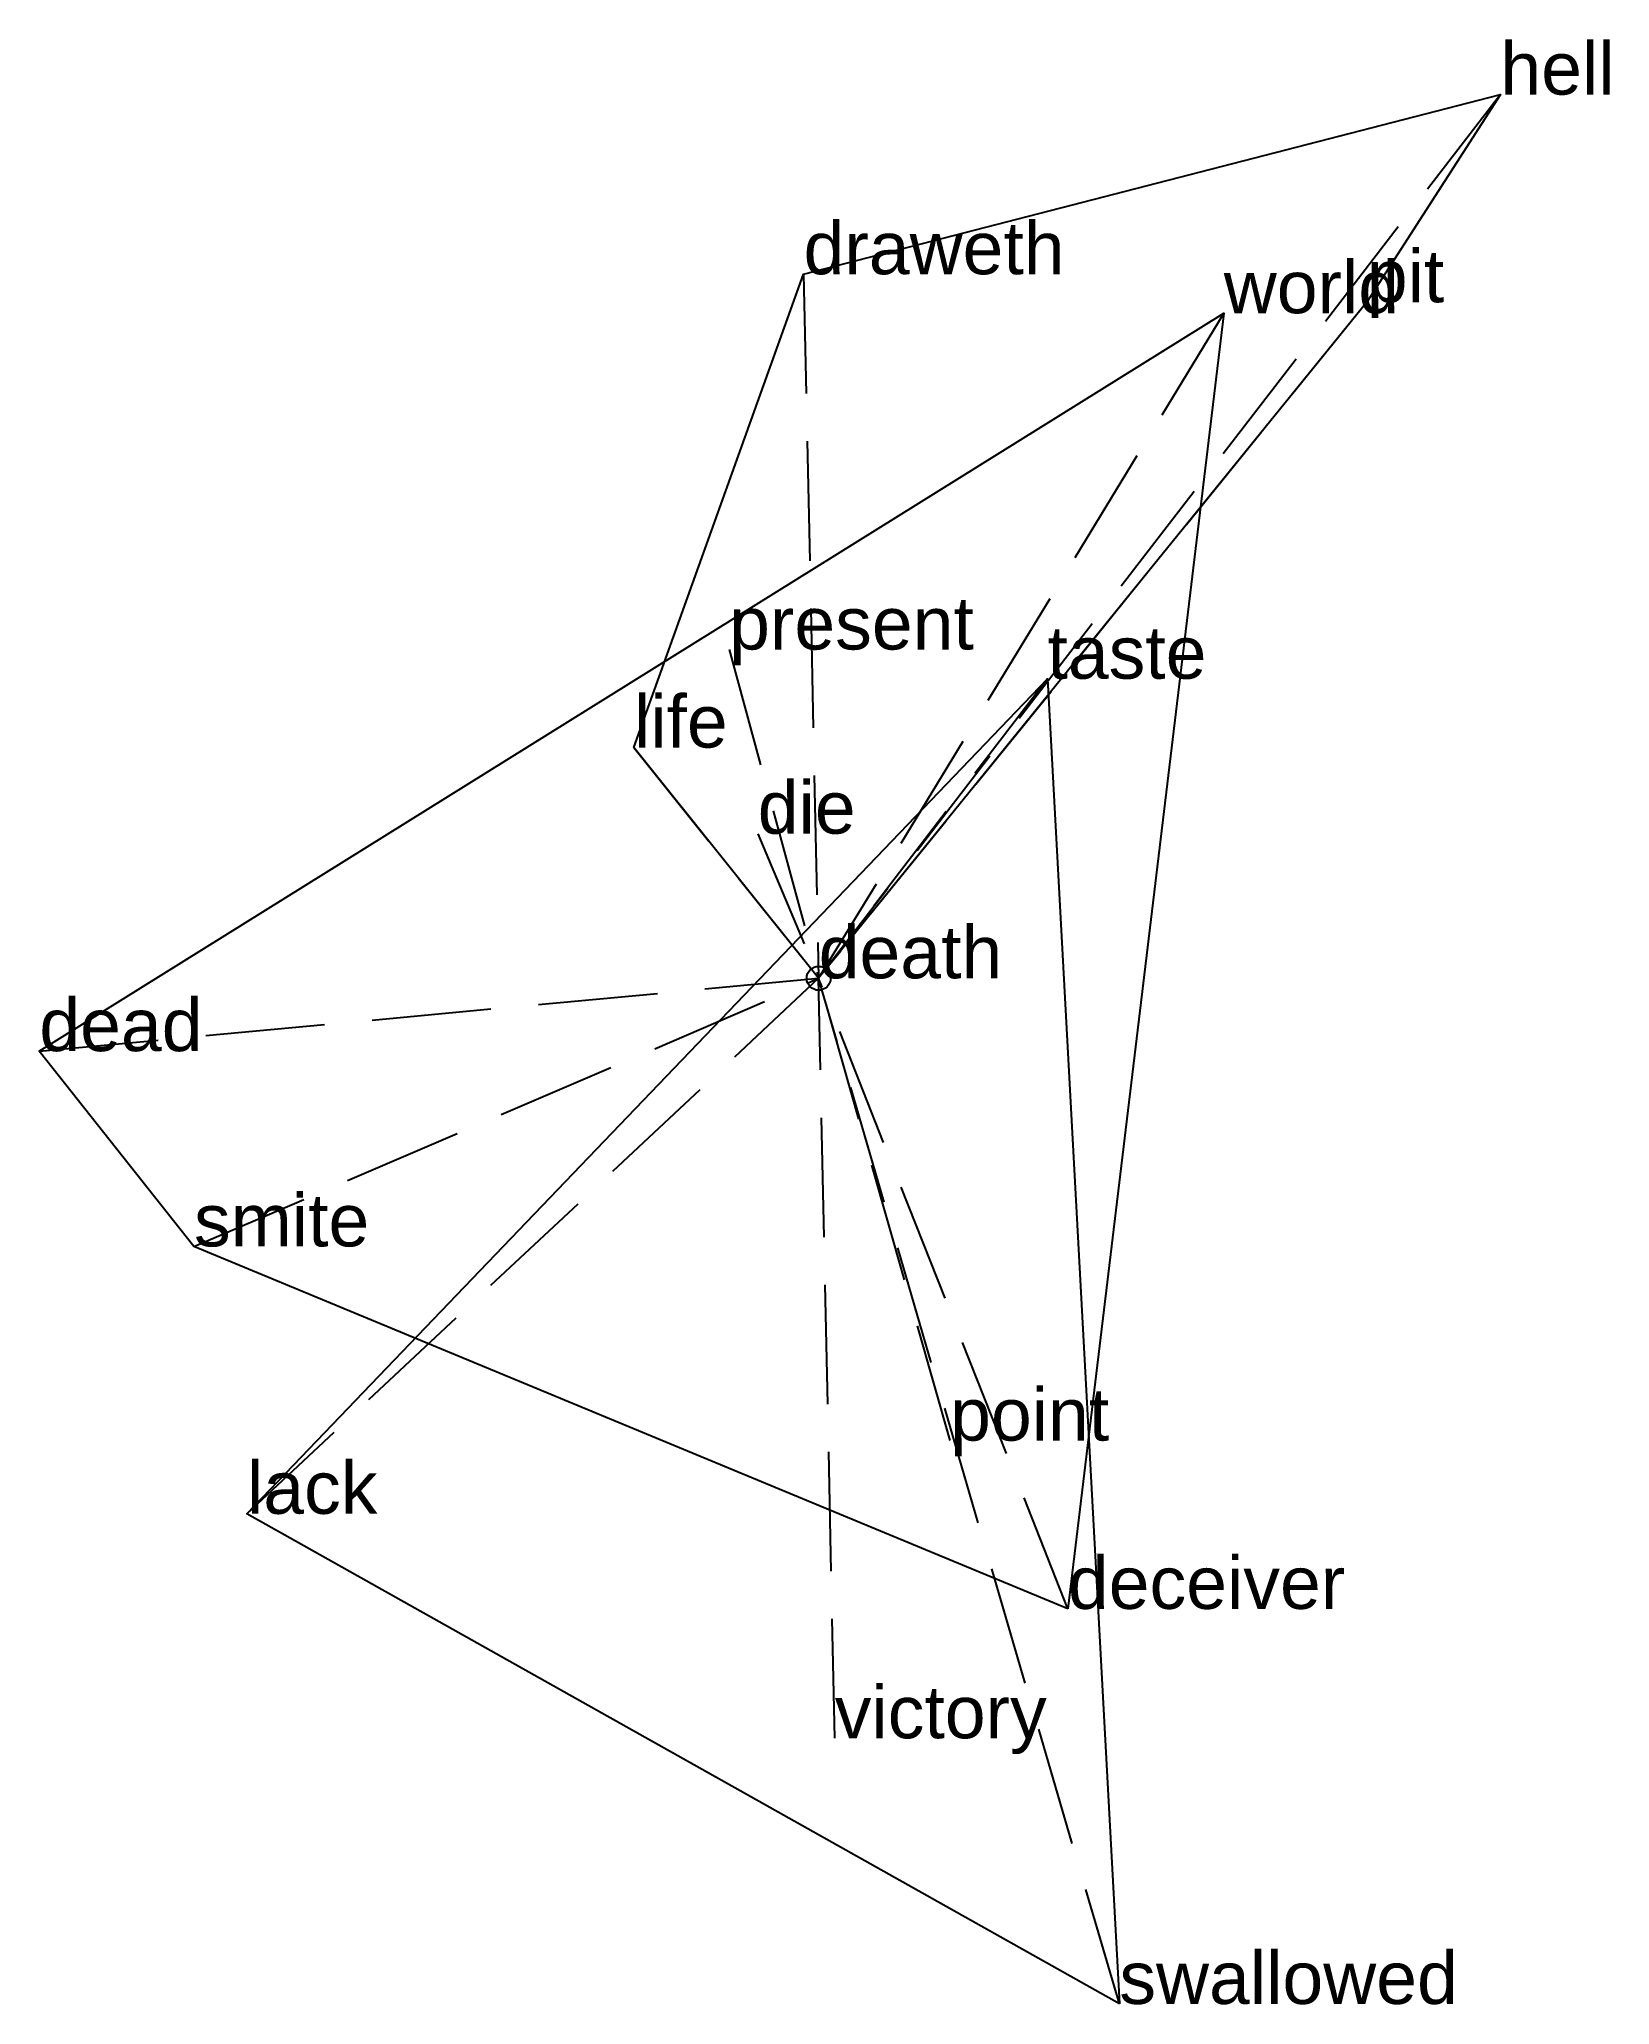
# Model space of a CAD drawing. Extents: x -1.63 to 1.66, y -2.15 to 1.97.
import ezdxf

# ---------------------------------------------------------------- set-up
doc = ezdxf.new("R2010")
doc.units = 0
doc.linetypes.add('DASHED2', pattern=[0.3, 0.25, -0.05])
for name, color, linetype in [('TEXT_nt', 1, 'CONTINUOUS'), ('TEXT_ot', 1, 'CONTINUOUS'), ('TEXT_q', 1, 'CONTINUOUS')]:
    doc.layers.add(name, color=color, linetype=linetype)
doc.styles.get("Standard").update_dxf_attribs({"font": 'arial.ttf'})

# ---------------------------------------------------------------- blocks, each defined once
blk = doc.blocks.new('ot-death')
at = {"layer": 'LINES_ot', "linetype": 'DASHED2'}
for p in [(1.4277, 1.8507), (-0.0316, 1.4745), (1.1479, 1.4157), (-0.3868, 0.4832), (-0.1276, 0.3029), (0, 0)]:
    blk.add_line(p, (0, 0), dxfattribs=at)
at = {"layer": 'ORIGIN_ot'}
blk.add_circle((0, 0), 0.025, dxfattribs=at)
at = {"layer": 'TEXT_ot'}
for s, p in [('hell', (1.4277, 1.8507)), ('draweth', (-0.0316, 1.4745)), ('pit', (1.1479, 1.4157)), ('life', (-0.3868, 0.4832)), ('die', (-0.1276, 0.3029)), ('death', (0, 0))]:
    blk.add_text(s, height=0.11, dxfattribs=at).set_placement(p)
blk = doc.blocks.new('nt-death')
at = {"layer": 'LINES_nt', "linetype": 'DASHED2'}
for p in [(0.4791, 0.6274), (-1.1972, -1.1215), (0, 0), (0.2753, -0.9682), (0.0337, -1.5916), (0.6297, -2.148)]:
    blk.add_line(p, (0, 0), dxfattribs=at)
at = {"layer": 'ORIGIN_nt'}
blk.add_circle((0, 0), 0.025, dxfattribs=at)
at = {"layer": 'TEXT_nt'}
for s, p in [('taste', (0.4791, 0.6274)), ('death', (0, 0)), ('point', (0.2753, -0.9682)), ('lack', (-1.1972, -1.1215)), ('victory', (0.0337, -1.5916)), ('swallowed', (0.6297, -2.148))]:
    blk.add_text(s, height=0.11, dxfattribs=at).set_placement(p)
blk = doc.blocks.new('q-death')
at = {"layer": 'LINES_q', "linetype": 'DASHED2'}
for p in [(0.8484, 1.3929), (-0.1875, 0.6886), (-1.6321, -0.1525), (-1.3082, -0.5615), (0, 0), (0.522, -1.3206)]:
    blk.add_line(p, (0, 0), dxfattribs=at)
at = {"layer": 'ORIGIN_q'}
blk.add_circle((0, 0), 0.025, dxfattribs=at)
at = {"layer": 'TEXT_q'}
for s, p in [('world', (0.8484, 1.3929)), ('present', (-0.1875, 0.6886)), ('death', (0, 0)), ('dead', (-1.6321, -0.1525)), ('smite', (-1.3082, -0.5615)), ('deceiver', (0.522, -1.3206))]:
    blk.add_text(s, height=0.11, dxfattribs=at).set_placement(p)

msp = doc.modelspace()

# ---------------------------------------------------------------- linework, layer by layer
at = {"layer": 'OUTLINE_nt', "linetype": 'CONTINUOUS'}
msp.add_polyline3d([(0.6297, -2.148, 0), (-1.1972, -1.1215, 0), (0.4791, 0.6274, 0), (0.6297, -2.148, 0)], close=True, dxfattribs=at)
at = {"layer": 'OUTLINE_ot', "linetype": 'CONTINUOUS'}
msp.add_polyline3d([(0, 0, 0), (-0.3868, 0.4832, 0), (-0.0316, 1.4745, 0), (1.4277, 1.8507, 0), (1.1479, 1.4157, 0), (0, 0, 0)], close=True, dxfattribs=at)
at = {"layer": 'OUTLINE_q', "linetype": 'CONTINUOUS'}
msp.add_polyline3d([(0.522, -1.3206, 0), (-1.3082, -0.5615, 0), (-1.6321, -0.1525, 0), (0.8484, 1.3929, 0), (0.522, -1.3206, 0)], close=True, dxfattribs=at)

# ---------------------------------------------------------------- block references
for name in ['ot-death', 'q-death', 'nt-death']:
    msp.add_blockref(name, (0, 0))

doc.saveas('drawing.dxf')
